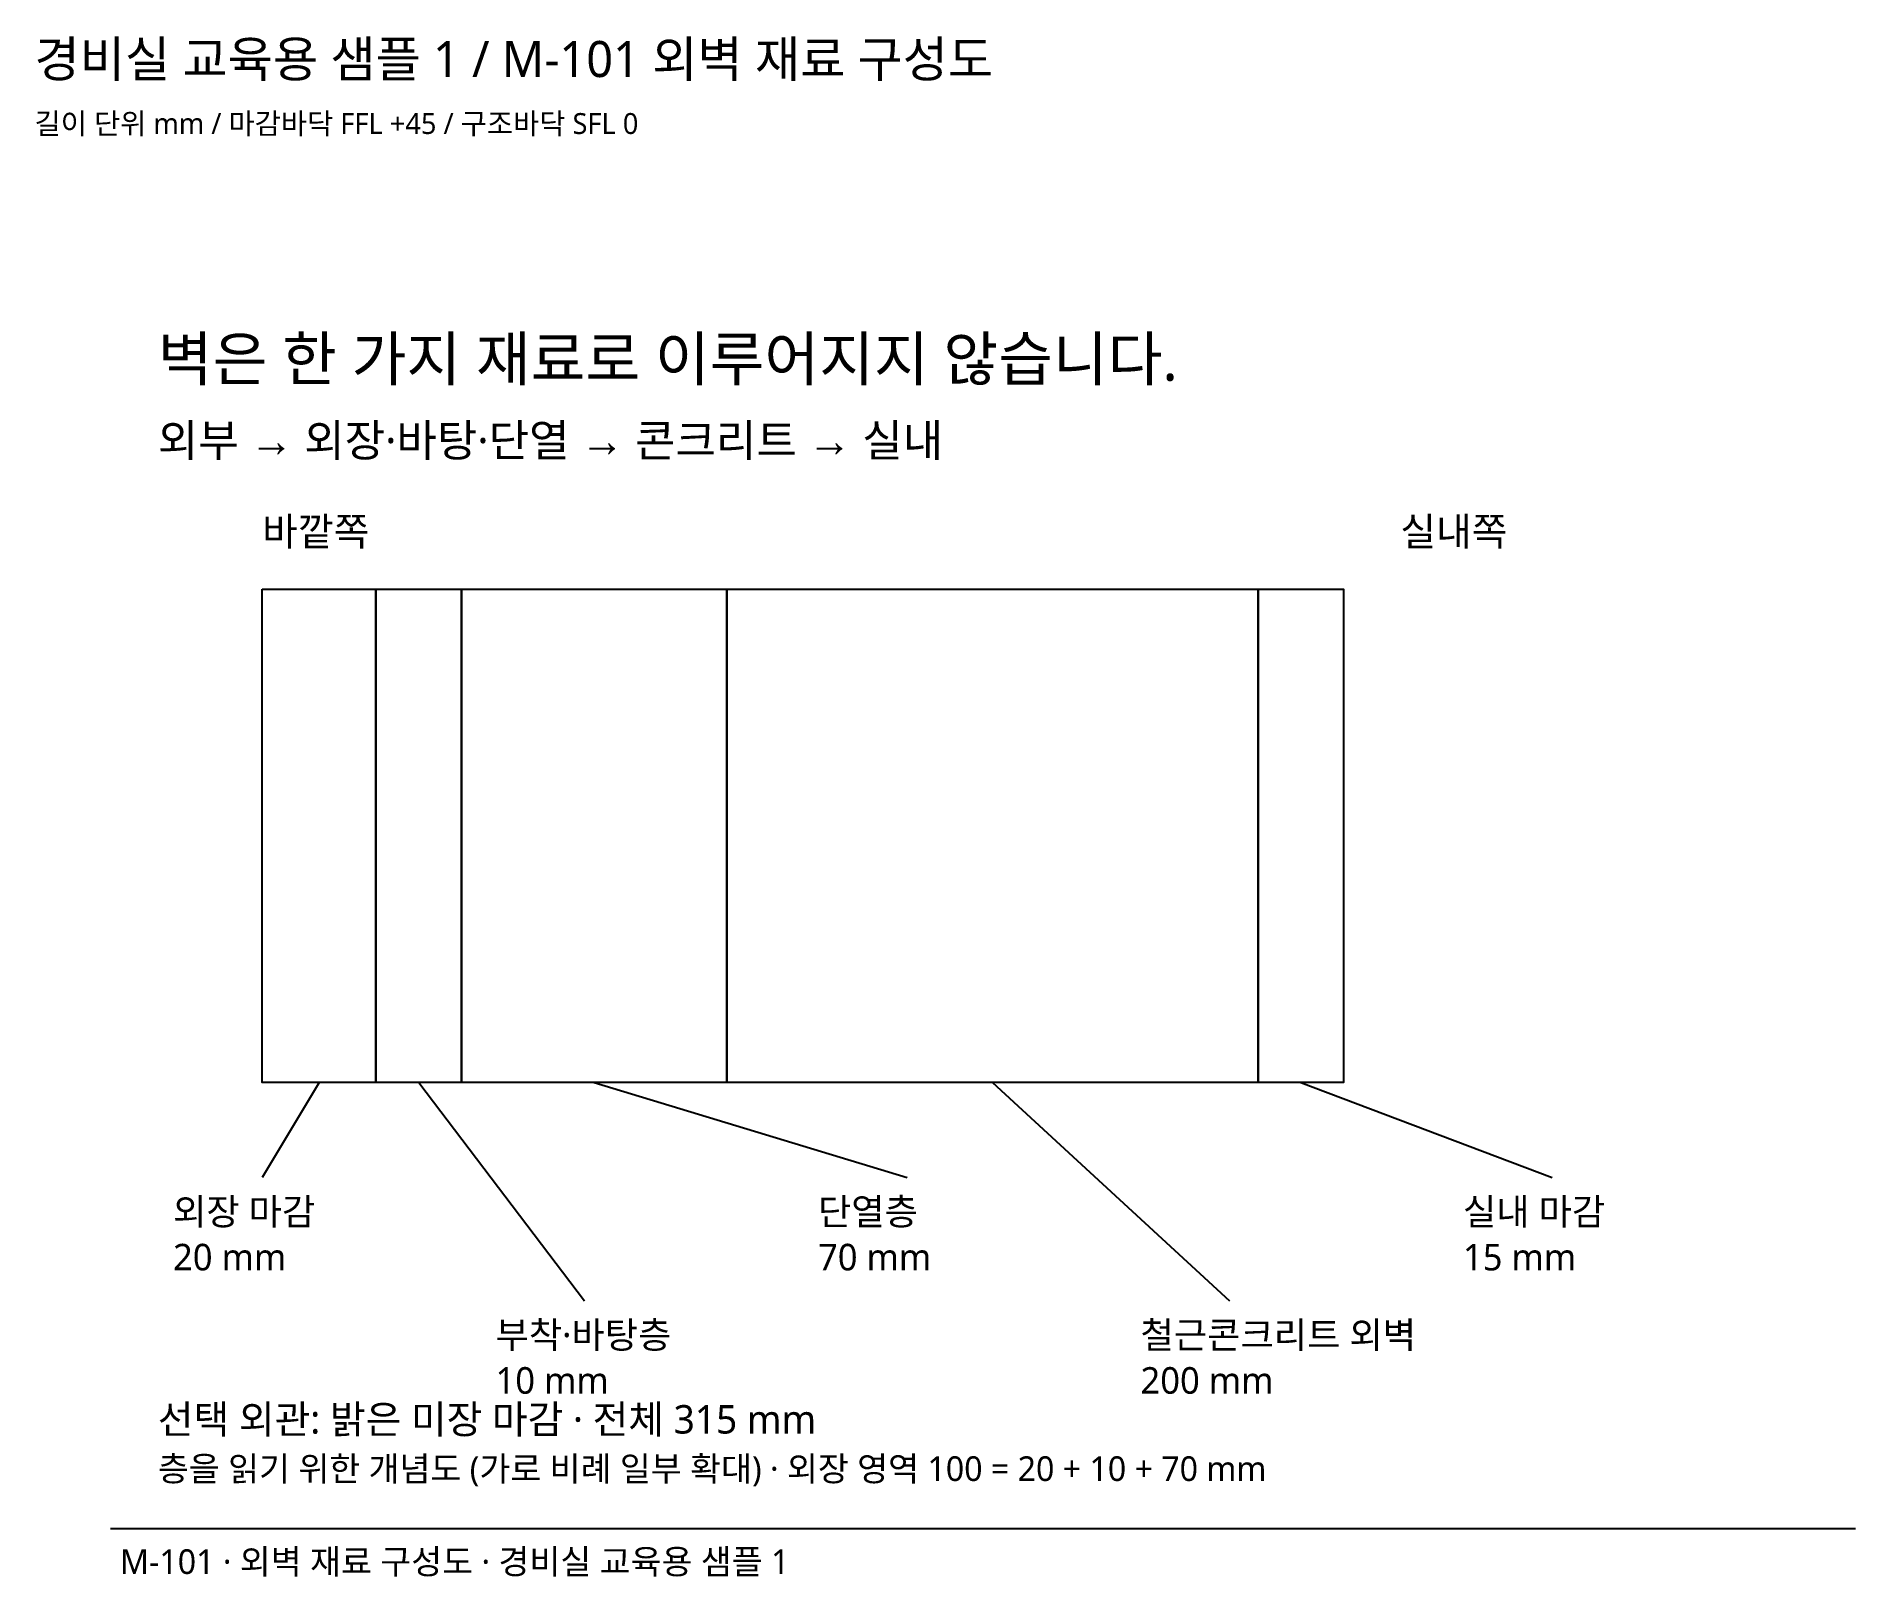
# Model space of a CAD drawing. Header units: millimetres. Extents: x 10 to 9600, y -2504 to 5614.
import ezdxf

# ---------------------------------------------------------------- set-up
doc = ezdxf.new("R2010")
doc.units = ezdxf.units.MM
for name, color, linetype in [('CIRCUIT', 3, 'Continuous'), ('POWER', 4, 'Continuous'), ('TEXT', 7, 'Continuous')]:
    doc.layers.add(name, color=color, linetype=linetype)
doc.styles.add('KOREAN', font='malgun.ttf')

msp = doc.modelspace()

# ---------------------------------------------------------------- linework, layer by layer
at = {"layer": 'CIRCUIT'}
for p, q in [((1500, 100), (1200, -400)), ((2025, 100), (2900, -1050)), ((2950, 100), (4600, -400)), ((5050, 100), (6300, -1050)), ((6675, 100), (8000, -400)), ((400, -2250), (9600, -2250))]:
    msp.add_line(p, q, dxfattribs=at)
at = {"layer": 'POWER'}
for points in [[(1200, 2700), (1800, 2700), (1800, 100), (1200, 100)], [(1800, 2700), (2250, 2700), (2250, 100), (1800, 100)], [(2250, 2700), (3650, 2700), (3650, 100), (2250, 100)], [(3650, 2700), (6450, 2700), (6450, 100), (3650, 100)], [(6450, 2700), (6900, 2700), (6900, 100), (6450, 100)]]:
    msp.add_lwpolyline(points, close=True, dxfattribs=at)

# ---------------------------------------------------------------- texts
at = {"layer": 'TEXT', "style": 'KOREAN'}
for s, height, p in [('경비실 교육용 샘플 1 / M-101 외벽 재료 구성도', 190, (0, 5400)), ('길이 단위 mm / 마감바닥 FFL +45 / 구조바닥 SFL 0', 110, (0, 5100)), ('벽은 한 가지 재료로 이루어지지 않습니다.', 230, (650, 3800)), ('외부 → 외장·바탕·단열 → 콘크리트 → 실내', 170, (650, 3400)), ('바깥쪽', 150, (1200, 2930)), ('실내쪽', 150, (7200, 2930)), ('외장 마감', 140, (730, -650)), ('단열층', 140, (4130, -650)), ('실내 마감', 140, (7530, -650)), ('20 mm', 140, (730, -890)), ('70 mm', 140, (4130, -890)), ('15 mm', 140, (7530, -890)), ('부착·바탕층', 140, (2430, -1300)), ('철근콘크리트 외벽', 140, (5830, -1300)), ('10 mm', 140, (2430, -1540)), ('200 mm', 140, (5830, -1540)), ('선택 외관: 밝은 미장 마감 · 전체 315 mm', 150, (650, -1750)), ('층을 읽기 위한 개념도 (가로 비례 일부 확대) · 외장 영역 100 = 20 + 10 + 70 mm', 130, (650, -2000)), ('M-101 · 외벽 재료 구성도 · 경비실 교육용 샘플 1', 130, (450, -2490))]:
    msp.add_text(s, height=height, dxfattribs=at).set_placement(p)

doc.saveas('drawing.dxf')
